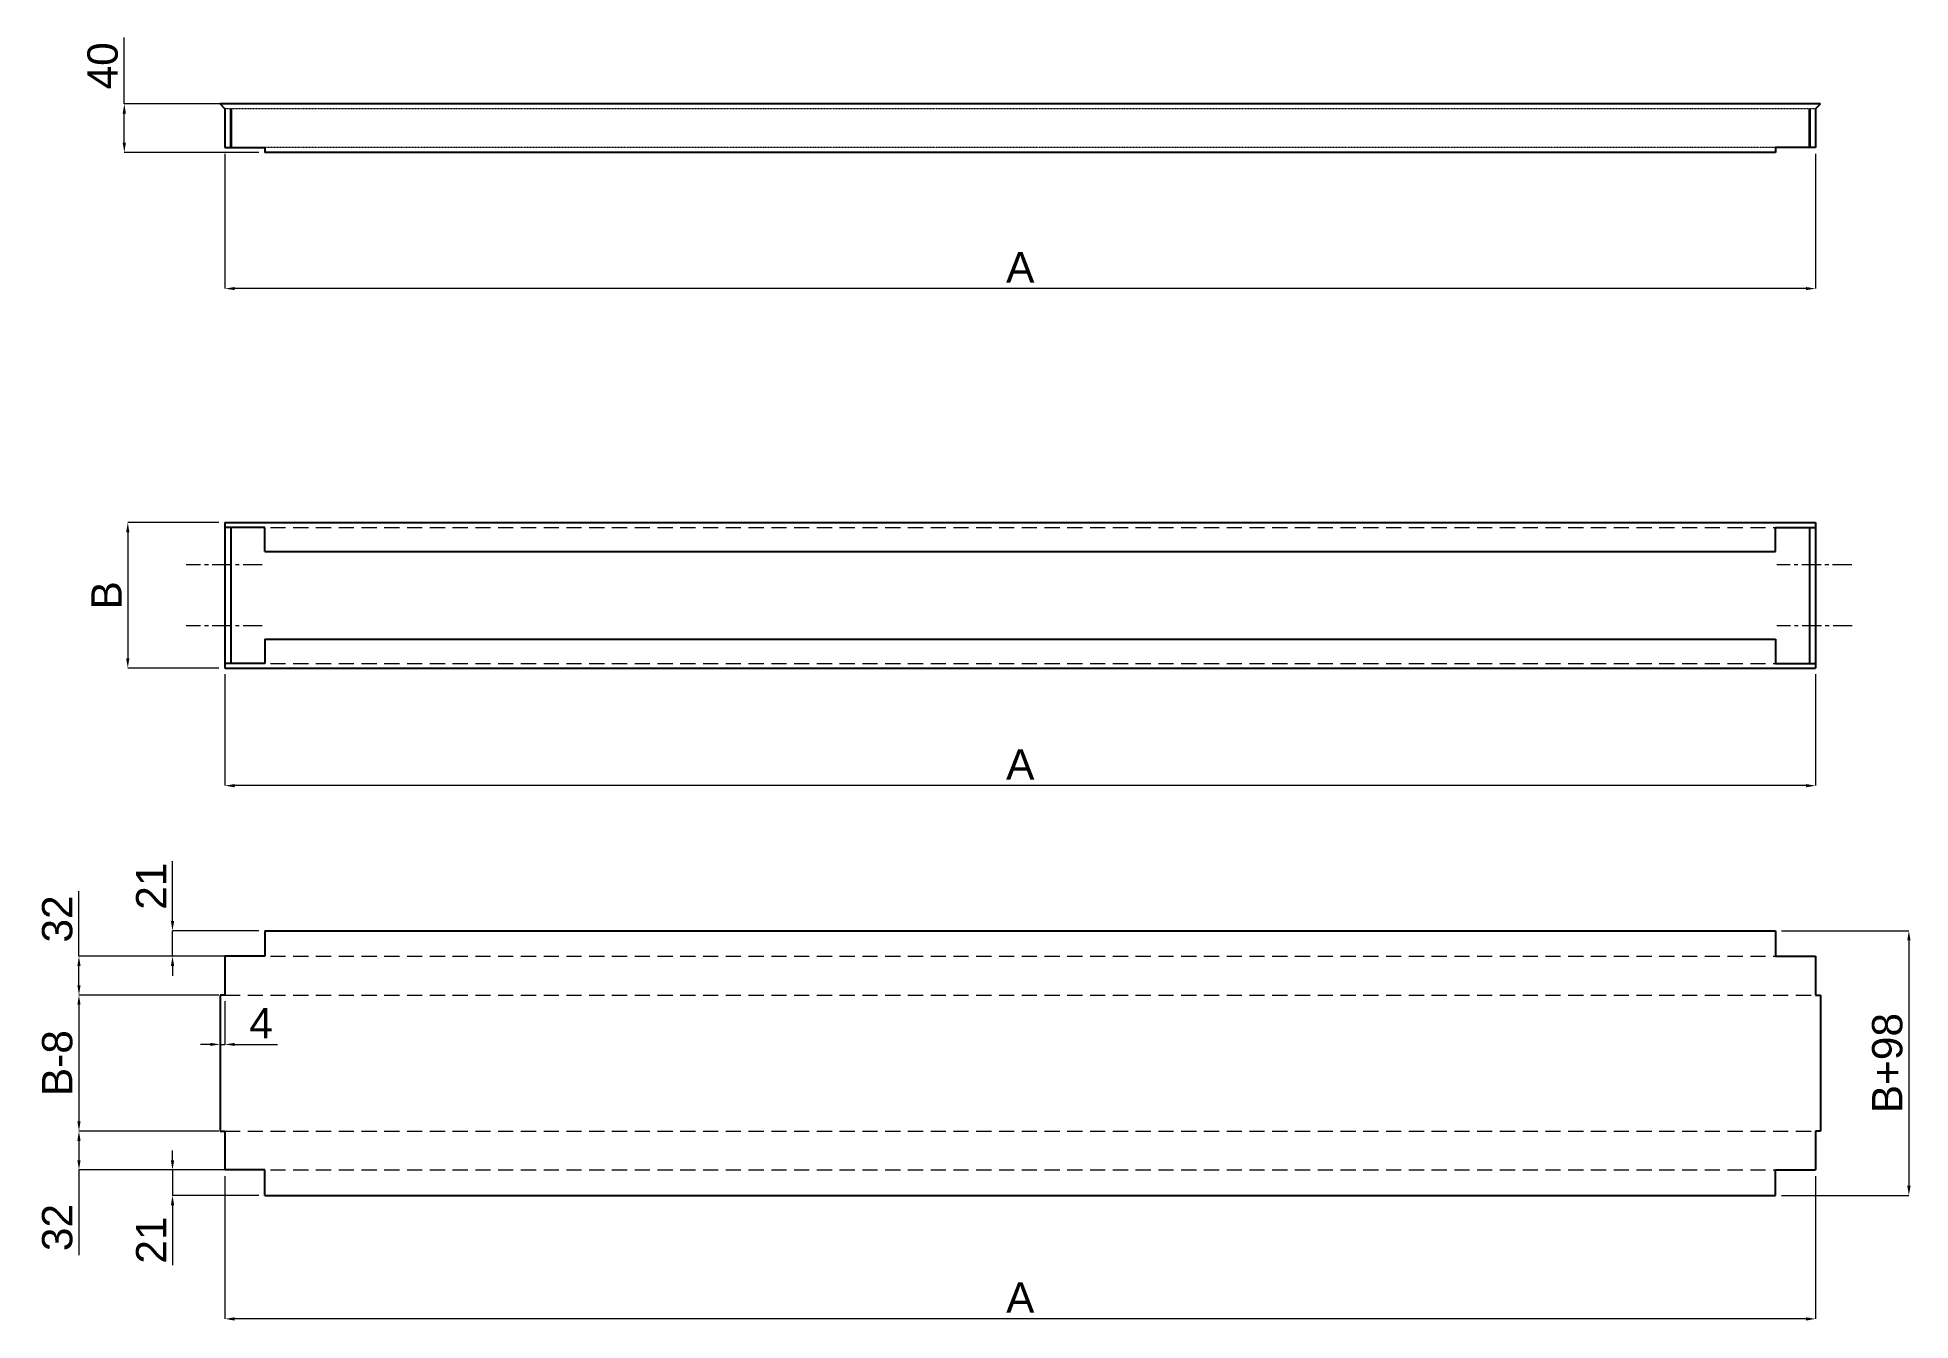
# Model space of a CAD drawing. Header units: millimetres. Extents: x 1330 to 2873, y 1601 to 2658.
import ezdxf

# ---------------------------------------------------------------- set-up
doc = ezdxf.new("R2010")
doc.units = ezdxf.units.MM
doc.linetypes.add('CENTER', pattern=[50.8, 31.75, -6.35, 6.35, -6.35])
doc.linetypes.add('HIDDEN2', pattern=[0.1875, 0.125, -0.0625])
for name, color, linetype, lineweight in [('11', 120, 'Continuous', 35), ('Dchan', 220, 'HIDDEN2', 5), ('dim', 4, 'Continuous', 9), ('Dkhuat mo', 3, 'HIDDEN2', 18), ('Tam', 1, 'CENTER', 15)]:
    doc.layers.add(name, color=color, linetype=linetype, lineweight=lineweight)
doc.styles.get("Standard").update_dxf_attribs({"font": 'arial.ttf'})
doc.dimstyles.new('1-10', dxfattribs={"dimscale": 10, "dimtxt": 2.5, "dimasz": 0.8, "dimexe": 0, "dimexo": 0.5, "dimgap": 0.5, "dimtad": 1, "dimdec": 0, "dimdsep": 46, "dimtxsty": 'Standard', "dimcen": 0, "dimclrd": 4, "dimclre": 4, "dimclrt": 7, "dimadec": 0, "dimazin": 0, "dimtp": 0.5, "dimtm": 0.5, "dimtfac": 1, "dimtdec": 0, "dimtmove": 0, "dimatfit": 3, "dimfxl": 1, "dimtolj": 1, "dimtzin": 0, "dimlwd": 9, "dimlwe": 9, "dimarcsym": 0})

# ---------------------------------------------------------------- blocks, each defined once
blk = doc.blocks.new('*D16')
at = {"layer": 'Defpoints', "color": 0, "transparency": 16777216}
for p in [(1364.6, 1901.1), (1484.8, 1901.1, -0.8), (1484.8, 1869.1)]:
    blk.add_point(p, dxfattribs=at)
at = {"layer": 'dim', "color": 4, "lineweight": 9, "transparency": 16777216}
for p, q in [((1364.6, 1901.1), (1364.6, 1954.6)), ((1479.8, 1901.1), (1364.6, 1901.1)), ((1364.6, 1877.1), (1364.6, 1893.1)), ((1479.8, 1869.1), (1364.6, 1869.1))]:
    blk.add_line(p, q, dxfattribs=at)
at = {"layer": 'dim', "color": 4, "transparency": 16777216}
for points in [[(1363.3, 1893.1), (1365.9, 1893.1), (1364.6, 1901.1)], [(1363.3, 1877.1), (1365.9, 1877.1), (1364.6, 1869.1)]]:
    blk.add_solid(points, dxfattribs=at)
at = {"layer": 'dim', "color": 7, "transparency": 16777216, "insert": (1346.8, 1931.8), "char_height": 25, "attachment_point": 5, "rotation": 90}
blk.add_mtext('\\A1;32', dxfattribs=at)
blk = doc.blocks.new('*D17')
at = {"layer": 'Defpoints', "color": 0, "transparency": 16777216}
for p in [(1484.8, 1869.1), (1364.6, 1757.1), (1484.8, 1757.1)]:
    blk.add_point(p, dxfattribs=at)
at = {"layer": 'dim', "color": 1, "lineweight": 9, "transparency": 16777216}
for p, q in [((1479.8, 1869.1), (1364.6, 1869.1)), ((1364.6, 1861.1), (1364.6, 1765.1)), ((1479.8, 1757.1), (1364.6, 1757.1))]:
    blk.add_line(p, q, dxfattribs=at)
at = {"layer": 'dim', "color": 1, "transparency": 16777216}
for points in [[(1363.3, 1861.1), (1365.9, 1861.1), (1364.6, 1869.1)], [(1363.3, 1765.1), (1365.9, 1765.1), (1364.6, 1757.1)]]:
    blk.add_solid(points, dxfattribs=at)
at = {"layer": 'dim', "color": 1, "transparency": 16777216, "insert": (1346.8, 1813.1), "char_height": 25, "attachment_point": 5, "rotation": 90}
blk.add_mtext('\\A1;B-8', dxfattribs=at)
blk = doc.blocks.new('*D18')
at = {"layer": 'Defpoints', "color": 0, "transparency": 16777216}
for p in [(1484.8, 1757.1), (1364.6, 1725.1), (1484.8, 1725.1, -0.8)]:
    blk.add_point(p, dxfattribs=at)
at = {"layer": 'dim', "color": 4, "lineweight": 9, "transparency": 16777216}
for p, q in [((1479.8, 1757.1), (1364.6, 1757.1)), ((1364.6, 1749.1), (1364.6, 1733.1)), ((1479.8, 1725.1), (1364.6, 1725.1)), ((1364.6, 1725.1), (1364.6, 1655))]:
    blk.add_line(p, q, dxfattribs=at)
at = {"layer": 'dim', "color": 4, "transparency": 16777216}
for points in [[(1363.3, 1749.1), (1365.9, 1749.1), (1364.6, 1757.1)], [(1363.3, 1733.1), (1365.9, 1733.1), (1364.6, 1725.1)]]:
    blk.add_solid(points, dxfattribs=at)
at = {"layer": 'dim', "color": 7, "transparency": 16777216, "insert": (1346.8, 1677.7), "char_height": 25, "attachment_point": 5, "rotation": 90}
blk.add_mtext('\\A1;32', dxfattribs=at)
blk = doc.blocks.new('*D13')
at = {"layer": 'Defpoints', "color": 0, "transparency": 16777216}
for p in [(2761.8, 1922.1, -0.8), (2761.8, 1704.1, -0.8), (2871.6, 1704.1)]:
    blk.add_point(p, dxfattribs=at)
at = {"layer": 'dim', "color": 1, "lineweight": 9, "transparency": 16777216}
for p, q in [((2766.8, 1922.1), (2871.6, 1922.1)), ((2871.6, 1914.1), (2871.6, 1712.1)), ((2766.8, 1704.1), (2871.6, 1704.1))]:
    blk.add_line(p, q, dxfattribs=at)
at = {"layer": 'dim', "color": 1, "transparency": 16777216}
for points in [[(2870.3, 1914.1), (2873, 1914.1), (2871.6, 1922.1)], [(2870.3, 1712.1), (2873, 1712.1), (2871.6, 1704.1)]]:
    blk.add_solid(points, dxfattribs=at)
at = {"layer": 'dim', "color": 1, "transparency": 16777216, "insert": (2853.9, 1813.1), "char_height": 25, "attachment_point": 5, "rotation": 90}
blk.add_mtext('\\A1;B+98', dxfattribs=at)
blk = doc.blocks.new('*D14')
at = {"layer": 'Defpoints', "color": 0, "transparency": 16777216}
for p in [(1484.8, 1725.1, -0.2), (2794.8, 1725.1, 0.4), (1484.8, 1602.5)]:
    blk.add_point(p, dxfattribs=at)
at = {"layer": 'dim', "color": 1, "lineweight": 9, "transparency": 16777216}
for p, q in [((1484.8, 1720.1), (1484.8, 1602.5)), ((2794.8, 1720.1), (2794.8, 1602.5)), ((2786.8, 1602.5), (1492.8, 1602.5))]:
    blk.add_line(p, q, dxfattribs=at)
at = {"layer": 'dim', "color": 1, "transparency": 16777216}
for points in [[(1492.8, 1603.8), (1492.8, 1601.1), (1484.8, 1602.5)], [(2786.8, 1603.8), (2786.8, 1601.1), (2794.8, 1602.5)]]:
    blk.add_solid(points, dxfattribs=at)
at = {"layer": 'dim', "color": 1, "transparency": 16777216, "insert": (2139.8, 1620), "char_height": 25, "attachment_point": 5}
blk.add_mtext('\\A1;A', dxfattribs=at)
blk = doc.blocks.new('*D21')
at = {"layer": 'Defpoints', "color": 0, "transparency": 16777216}
for p in [(1480.8, 1869.1), (1484.8, 1869.1), (1484.8, 1828.5)]:
    blk.add_point(p, dxfattribs=at)
at = {"layer": 'dim', "color": 4, "lineweight": 9, "transparency": 16777216}
for p, q in [((1480.8, 1864.1), (1480.8, 1828.5)), ((1484.8, 1864.1), (1484.8, 1828.5)), ((1472.8, 1828.5), (1464.8, 1828.5)), ((1480.8, 1828.5), (1484.8, 1828.5)), ((1492.8, 1828.5), (1528.1, 1828.5))]:
    blk.add_line(p, q, dxfattribs=at)
at = {"layer": 'dim', "color": 4, "transparency": 16777216}
for points in [[(1472.8, 1829.8), (1472.8, 1827.2), (1480.8, 1828.5)], [(1492.8, 1829.8), (1492.8, 1827.2), (1484.8, 1828.5)]]:
    blk.add_solid(points, dxfattribs=at)
at = {"layer": 'dim', "color": 7, "transparency": 16777216, "insert": (1514.5, 1846), "char_height": 25, "attachment_point": 5}
blk.add_mtext('\\A1;4', dxfattribs=at)
blk = doc.blocks.new('*D15')
at = {"layer": 'Defpoints', "color": 0, "transparency": 16777216}
for p in [(1484.8, 2258.3), (1404.8, 2138.3), (1484.8, 2138.3)]:
    blk.add_point(p, dxfattribs=at)
at = {"layer": 'dim', "color": 1, "lineweight": 9, "transparency": 16777216}
for p, q in [((1479.8, 2258.3), (1404.8, 2258.3)), ((1404.8, 2250.3), (1404.8, 2146.3)), ((1479.8, 2138.3), (1404.8, 2138.3))]:
    blk.add_line(p, q, dxfattribs=at)
at = {"layer": 'dim', "color": 1, "transparency": 16777216}
for points in [[(1403.5, 2250.3), (1406.1, 2250.3), (1404.8, 2258.3)], [(1403.5, 2146.3), (1406.1, 2146.3), (1404.8, 2138.3)]]:
    blk.add_solid(points, dxfattribs=at)
at = {"layer": 'dim', "color": 1, "transparency": 16777216, "insert": (1387.3, 2198.3), "char_height": 25, "attachment_point": 5, "rotation": 90}
blk.add_mtext('\\A1;B', dxfattribs=at)
blk = doc.blocks.new('*D23')
at = {"layer": 'Defpoints', "color": 0, "transparency": 16777216}
for p in [(1484.8, 2567), (2794.8, 2567), (1484.8, 2450.9)]:
    blk.add_point(p, dxfattribs=at)
at = {"layer": 'dim', "color": 1, "lineweight": 9, "transparency": 16777216}
for p, q in [((1484.8, 2562), (1484.8, 2450.9)), ((2794.8, 2562), (2794.8, 2450.9)), ((2786.8, 2450.9), (1492.8, 2450.9))]:
    blk.add_line(p, q, dxfattribs=at)
at = {"layer": 'dim', "color": 1, "transparency": 16777216}
for points in [[(1492.8, 2452.2), (1492.8, 2449.6), (1484.8, 2450.9)], [(2786.8, 2452.2), (2786.8, 2449.6), (2794.8, 2450.9)]]:
    blk.add_solid(points, dxfattribs=at)
at = {"layer": 'dim', "color": 1, "transparency": 16777216, "insert": (2139.8, 2468.4), "char_height": 25, "width": 72.763, "attachment_point": 5}
blk.add_mtext('\\A1;A', dxfattribs=at)
blk = doc.blocks.new('*D25')
at = {"layer": 'Defpoints', "color": 0, "transparency": 16777216}
for p in [(1517.8, 1922.1, 115.9), (1441.6, 1901.1), (1517.8, 1901.1, 115.9)]:
    blk.add_point(p, dxfattribs=at)
at = {"layer": 'dim', "color": 4, "lineweight": 9, "transparency": 16777216}
for p, q in [((1441.6, 1930.1), (1441.6, 1979.5)), ((1512.8, 1922.1), (1441.6, 1922.1)), ((1441.6, 1901.1), (1441.6, 1922.1)), ((1512.8, 1901.1), (1441.6, 1901.1)), ((1441.6, 1893.1), (1441.6, 1885.1))]:
    blk.add_line(p, q, dxfattribs=at)
at = {"layer": 'dim', "color": 4, "transparency": 16777216}
for points in [[(1440.3, 1930.1), (1443, 1930.1), (1441.6, 1922.1)], [(1440.3, 1893.1), (1443, 1893.1), (1441.6, 1901.1)]]:
    blk.add_solid(points, dxfattribs=at)
at = {"layer": 'dim', "color": 7, "transparency": 16777216, "insert": (1424.1, 1958.8), "char_height": 25, "attachment_point": 5, "rotation": 90}
blk.add_mtext('\\A1;21', dxfattribs=at)
blk = doc.blocks.new('*D26')
at = {"layer": 'Defpoints', "color": 0, "transparency": 16777216}
for p in [(1441.6, 1725.1), (1517.8, 1725.1, 115.9), (1517.8, 1704.1, 115.9)]:
    blk.add_point(p, dxfattribs=at)
at = {"layer": 'dim', "color": 4, "lineweight": 9, "transparency": 16777216}
for p, q in [((1441.6, 1733.1), (1441.6, 1741.1)), ((1512.8, 1725.1), (1441.6, 1725.1)), ((1441.6, 1725.1), (1441.6, 1704.1)), ((1512.8, 1704.1), (1441.6, 1704.1)), ((1441.6, 1696.1), (1441.6, 1646.7))]:
    blk.add_line(p, q, dxfattribs=at)
at = {"layer": 'dim', "color": 4, "transparency": 16777216}
for points in [[(1440.3, 1733.1), (1443, 1733.1), (1441.6, 1725.1)], [(1440.3, 1696.1), (1443, 1696.1), (1441.6, 1704.1)]]:
    blk.add_solid(points, dxfattribs=at)
at = {"layer": 'dim', "color": 7, "transparency": 16777216, "insert": (1424.1, 1667.4), "char_height": 25, "attachment_point": 5, "rotation": 90}
blk.add_mtext('\\A1;21', dxfattribs=at)
blk = doc.blocks.new('*D27')
at = {"layer": 'Defpoints', "color": 0, "transparency": 16777216}
for p in [(1484.8, 2138.3, 116.7), (2794.8, 2138.3, 116.7), (1484.8, 2041.6)]:
    blk.add_point(p, dxfattribs=at)
at = {"layer": 'dim', "color": 1, "lineweight": 9, "transparency": 16777216}
for p, q in [((1484.8, 2133.3), (1484.8, 2041.6)), ((2794.8, 2133.3), (2794.8, 2041.6)), ((2786.8, 2041.6), (1492.8, 2041.6))]:
    blk.add_line(p, q, dxfattribs=at)
at = {"layer": 'dim', "color": 1, "transparency": 16777216}
for points in [[(1492.8, 2042.9), (1492.8, 2040.2), (1484.8, 2041.6)], [(2786.8, 2042.9), (2786.8, 2040.2), (2794.8, 2041.6)]]:
    blk.add_solid(points, dxfattribs=at)
at = {"layer": 'dim', "color": 1, "transparency": 16777216, "insert": (2139.8, 2059.1), "char_height": 25, "attachment_point": 5}
blk.add_mtext('\\A1;A', dxfattribs=at)
blk = doc.blocks.new('*D28')
at = {"layer": 'Defpoints', "color": 0, "transparency": 16777216}
for p in [(1401.9, 2603), (1517.8, 2603, 116.7), (1517.8, 2563, 116.7)]:
    blk.add_point(p, dxfattribs=at)
at = {"layer": 'dim', "color": 4, "lineweight": 9, "transparency": 16777216}
for p, q in [((1401.9, 2603), (1401.9, 2657.7)), ((1512.8, 2603), (1401.9, 2603)), ((1401.9, 2571), (1401.9, 2595)), ((1512.8, 2563), (1401.9, 2563))]:
    blk.add_line(p, q, dxfattribs=at)
at = {"layer": 'dim', "color": 4, "transparency": 16777216}
for points in [[(1400.6, 2595), (1403.3, 2595), (1401.9, 2603)], [(1400.6, 2571), (1403.3, 2571), (1401.9, 2563)]]:
    blk.add_solid(points, dxfattribs=at)
at = {"layer": 'dim', "color": 7, "transparency": 16777216, "insert": (1384.2, 2634.3), "char_height": 25, "attachment_point": 5, "rotation": 90}
blk.add_mtext('\\A1;40', dxfattribs=at)

msp = doc.modelspace()

# ---------------------------------------------------------------- linework, layer by layer
for p, q in [((2798.8, 2603, 116.7), (1480.8, 2603, 116.7)), ((1480.8, 2603, 116.7), (1484.8, 2599, 116.7)), ((1484.8, 2599, 116.7), (1484.8, 2567, 116.7)), ((2794.8, 2599, 116.7), (2798.8, 2603, 116.7)), ((2794.8, 2599, 116.7), (2794.8, 2567, 116.7)), ((1484.8, 2567, 116.7), (1517.8, 2567, 116.7)), ((1517.8, 2567, 116.7), (1517.8, 2563, 116.7)), ((2761.8, 2563, 116.7), (1517.8, 2563, 116.7)), ((2794.8, 2567, 116.7), (2761.8, 2567, 116.7)), ((2761.8, 2567, 116.7), (2761.8, 2563, 116.7)), ((1484.8, 2258.3, 116.7), (2794.8, 2258.3, 116.7)), ((1484.8, 2258.3, 116.7), (1484.8, 2138.3, 116.7)), ((1517.8, 2254.3, 116.7), (1484.8, 2254.3, 116.7)), ((1489.8, 2254.3, 116.7), (1489.8, 2142.3, 116.7)), ((1517.8, 2234.3, 116.7), (1517.8, 2254.3, 116.7)), ((2761.8, 2234.3, 116.7), (2761.8, 2254.3, 116.7)), ((2761.8, 2254.3, 116.7), (2794.8, 2254.3, 116.7)), ((2789.8, 2254.3, 116.7), (2789.8, 2142.3, 116.7)), ((2794.8, 2258.3, 116.7), (2794.8, 2138.3, 116.7)), ((1517.8, 2234.3, 116.7), (2761.8, 2234.3, 116.7)), ((1517.8, 2162.3, 116.7), (2761.8, 2162.3, 116.7)), ((1517.8, 2162.3, 116.7), (1517.8, 2142.3, 116.7)), ((2761.8, 2162.3, 116.7), (2761.8, 2142.3, 116.7)), ((1517.8, 2142.3, 116.7), (1484.8, 2142.3, 116.7)), ((1484.8, 2138.3, 116.7), (2794.8, 2138.3, 116.7)), ((2761.8, 2142.3, 116.7), (2794.8, 2142.3, 116.7)), ((1517.8, 1922.1, 115.9), (2761.8, 1922.1, 116.5)), ((1517.8, 1922.1, 115.9), (1517.8, 1901.1, 115.9)), ((2761.8, 1922.1, 116.5), (2761.8, 1901.1, 116.5)), ((1484.8, 1901.1, 115.9), (1484.8, 1869.1, 116.7)), ((1517.8, 1901.1, 115.9), (1484.8, 1901.1, 115.9)), ((2761.8, 1901.1, 116.5), (2794.8, 1901.1, 116.5)), ((2794.8, 1901.1, 116.5), (2794.8, 1869.1, 117.3)), ((1484.8, 1869.1, 116.7), (1480.8, 1869.1, 116.7)), ((1480.8, 1869.1, 116.7), (1480.8, 1757.1, 116.7)), ((2794.8, 1869.1, 117.3), (2798.8, 1869.1, 117.3)), ((2798.8, 1869.1, 117.3), (2798.8, 1757.1, 117.3)), ((1480.8, 1757.1, 116.7), (1484.8, 1757.1, 116.7)), ((1484.8, 1757.1, 116.7), (1484.8, 1725.1, 115.9)), ((2794.8, 1757.1, 117.3), (2794.8, 1725.1, 116.5)), ((2798.8, 1757.1, 117.3), (2794.8, 1757.1, 117.3)), ((1517.8, 1725.1, 115.9), (1484.8, 1725.1, 115.9)), ((1517.8, 1704.1, 115.9), (1517.8, 1725.1, 115.9)), ((2761.8, 1704.1, 116.5), (2761.8, 1725.1, 116.5)), ((2761.8, 1725.1, 116.5), (2794.8, 1725.1, 116.5)), ((1517.8, 1704.1, 115.9), (2761.8, 1704.1, 116.5))]:
    msp.add_line(p, q)
at = {"layer": '11'}
for p, q in [((1489.8, 2599, 116.7), (1489.8, 2567, 116.7)), ((2789.8, 2599, 116.7), (2789.8, 2567, 116.7))]:
    msp.add_line(p, q, dxfattribs=at)
at = {"layer": 'Dchan', "ltscale": 100}
for p, q in [((1484.8, 1901.1, 115.9), (2794.8, 1901.1, 116.5)), ((1484.8, 1869.1, 116.7), (2794.8, 1869.1, 117.3)), ((1484.8, 1757.1, 116.7), (2794.8, 1757.1, 117.3)), ((1484.8, 1725.1, 115.9), (2794.8, 1725.1, 116.5))]:
    msp.add_line(p, q, dxfattribs=at)
at = {"layer": 'Dkhuat mo'}
for p, q in [((2794.8, 2599, 116.7), (1484.8, 2599, 116.7)), ((2794.8, 2567, 116.7), (1484.8, 2567, 116.7))]:
    msp.add_line(p, q, dxfattribs=at)
at = {"layer": 'Dkhuat mo', "ltscale": 100}
for p, q in [((1484.8, 2254.3, 116.7), (2794.8, 2254.3, 116.7)), ((1484.8, 2142.3, 116.7), (2794.8, 2142.3, 116.7))]:
    msp.add_line(p, q, dxfattribs=at)
at = {"layer": 'Tam', "ltscale": 0.5}
for p, q in [((1515.6, 2223.3, 116.7), (1452.9, 2223.3, 116.7)), ((2824.7, 2223.3, 118.7), (2762.9, 2223.3, 116.7)), ((1515.6, 2173.3, 116.7), (1452.9, 2173.3, 116.7)), ((2825, 2173.3, 118.7), (2762.9, 2173.3, 116.7))]:
    msp.add_line(p, q, dxfattribs=at)

# ---------------------------------------------------------------- dimensions: what is measured, and where the dimension line sits
at = {"layer": 'dim'}
dim = msp.add_linear_dim(base=(1401.9, 2603), p1=(1517.8, 2563, 116.7), p2=(1517.8, 2603, 116.7), angle=90, dimstyle='1-10', override={"dimfxl": 0.5}, dxfattribs=at)
dim.commit()
dim.dimension.update_dxf_attribs({"geometry": '*D28', "text_midpoint": (1384.2, 2634.3)})
for base, p1, p2, override, picture, middle in [((1484.8, 2450.9, 116.7), (2794.8, 2567, 116.7), (1484.8, 2567, 116.7), {"dimclrd": 1, "dimclre": 1, "dimclrt": 1, "dimfxl": 0.5}, '*D23', (2139.8, 2468.4, 116.7)), ((1484.8, 2041.6), (2794.8, 2138.3, 116.7), (1484.8, 2138.3, 116.7), {"dimclrd": 1, "dimclre": 1, "dimclrt": 1, "dimfxl": 0.5}, '*D27', (2139.8, 2059.1)), ((1484.8, 1602.5, 116.1), (2794.8, 1725.1, 116.5), (1484.8, 1725.1, 115.9), {"dimclrd": 1, "dimclre": 1, "dimclrt": 1}, '*D14', (2139.8, 1620, 116.1))]:
    dim = msp.add_linear_dim(base=base, p1=p1, p2=p2, text='A', dimstyle='1-10', override=override, dxfattribs=at)
    dim.commit()
    dim.dimension.update_dxf_attribs({"geometry": picture, "text_midpoint": middle})
dim = msp.add_linear_dim(base=(1404.8, 2138.3, 117.7), p1=(1484.8, 2258.3, 117.7), p2=(1484.8, 2138.3, 117.7), angle=90, text='B', dimstyle='1-10', override={"dimclrd": 1, "dimclre": 1, "dimclrt": 1, "dimfxl": 0.5}, dxfattribs=at)
dim.commit()
dim.dimension.update_dxf_attribs({"geometry": '*D15', "text_midpoint": (1404.8, 2198.3, 117.7), "dimtype": 160})
for base, p1, p2, picture, middle in [((1441.6, 1901.1), (1517.8, 1922.1, 115.9), (1517.8, 1901.1, 115.9), '*D25', (1441.6, 1958.8)), ((1364.6, 1725.1, 116.7), (1484.8, 1757.1, 116.7), (1484.8, 1725.1, 115.9), '*D18', (1364.6, 1677.7, 116.7)), ((1441.6, 1725.1), (1517.8, 1704.1, 115.9), (1517.8, 1725.1, 115.9), '*D26', (1441.6, 1667.4))]:
    dim = msp.add_linear_dim(base=base, p1=p1, p2=p2, angle=90, dimstyle='1-10', dxfattribs=at)
    dim.commit()
    dim.dimension.update_dxf_attribs({"geometry": picture, "text_midpoint": middle, "dimtype": 160})
dim = msp.add_linear_dim(base=(1364.6, 1901.1, 116.7), p1=(1484.8, 1869.1, 116.7), p2=(1484.8, 1901.1, 115.9), angle=90, dimstyle='1-10', dxfattribs=at)
dim.commit()
dim.dimension.update_dxf_attribs({"geometry": '*D16', "text_midpoint": (1346.8, 1931.8, 116.7)})
for base, p1, p2, text, picture, middle in [((2871.6, 1704.1, 117.3), (2761.8, 1922.1, 116.5), (2761.8, 1704.1, 116.5), 'B+98', '*D13', (2853.9, 1813.1, 117.3)), ((1364.6, 1757.1, 116.7), (1484.8, 1869.1, 116.7), (1484.8, 1757.1, 116.7), 'B-8', '*D17', (1346.8, 1813.1, 116.7))]:
    dim = msp.add_linear_dim(base=base, p1=p1, p2=p2, angle=90, text=text, dimstyle='1-10', override={"dimclrd": 1, "dimclre": 1, "dimclrt": 1, "dimfxl": 0.5}, dxfattribs=at)
    dim.commit()
    dim.dimension.update_dxf_attribs({"geometry": picture, "text_midpoint": middle})
dim = msp.add_linear_dim(base=(1484.8, 1828.5, 116.7), p1=(1480.8, 1869.1, 116.7), p2=(1484.8, 1869.1, 116.7), dimstyle='1-10', override={"dimfxl": 0.5}, dxfattribs=at)
dim.commit()
dim.dimension.update_dxf_attribs({"geometry": '*D21', "text_midpoint": (1514.5, 1846, 116.7)})

doc.saveas('drawing.dxf')
